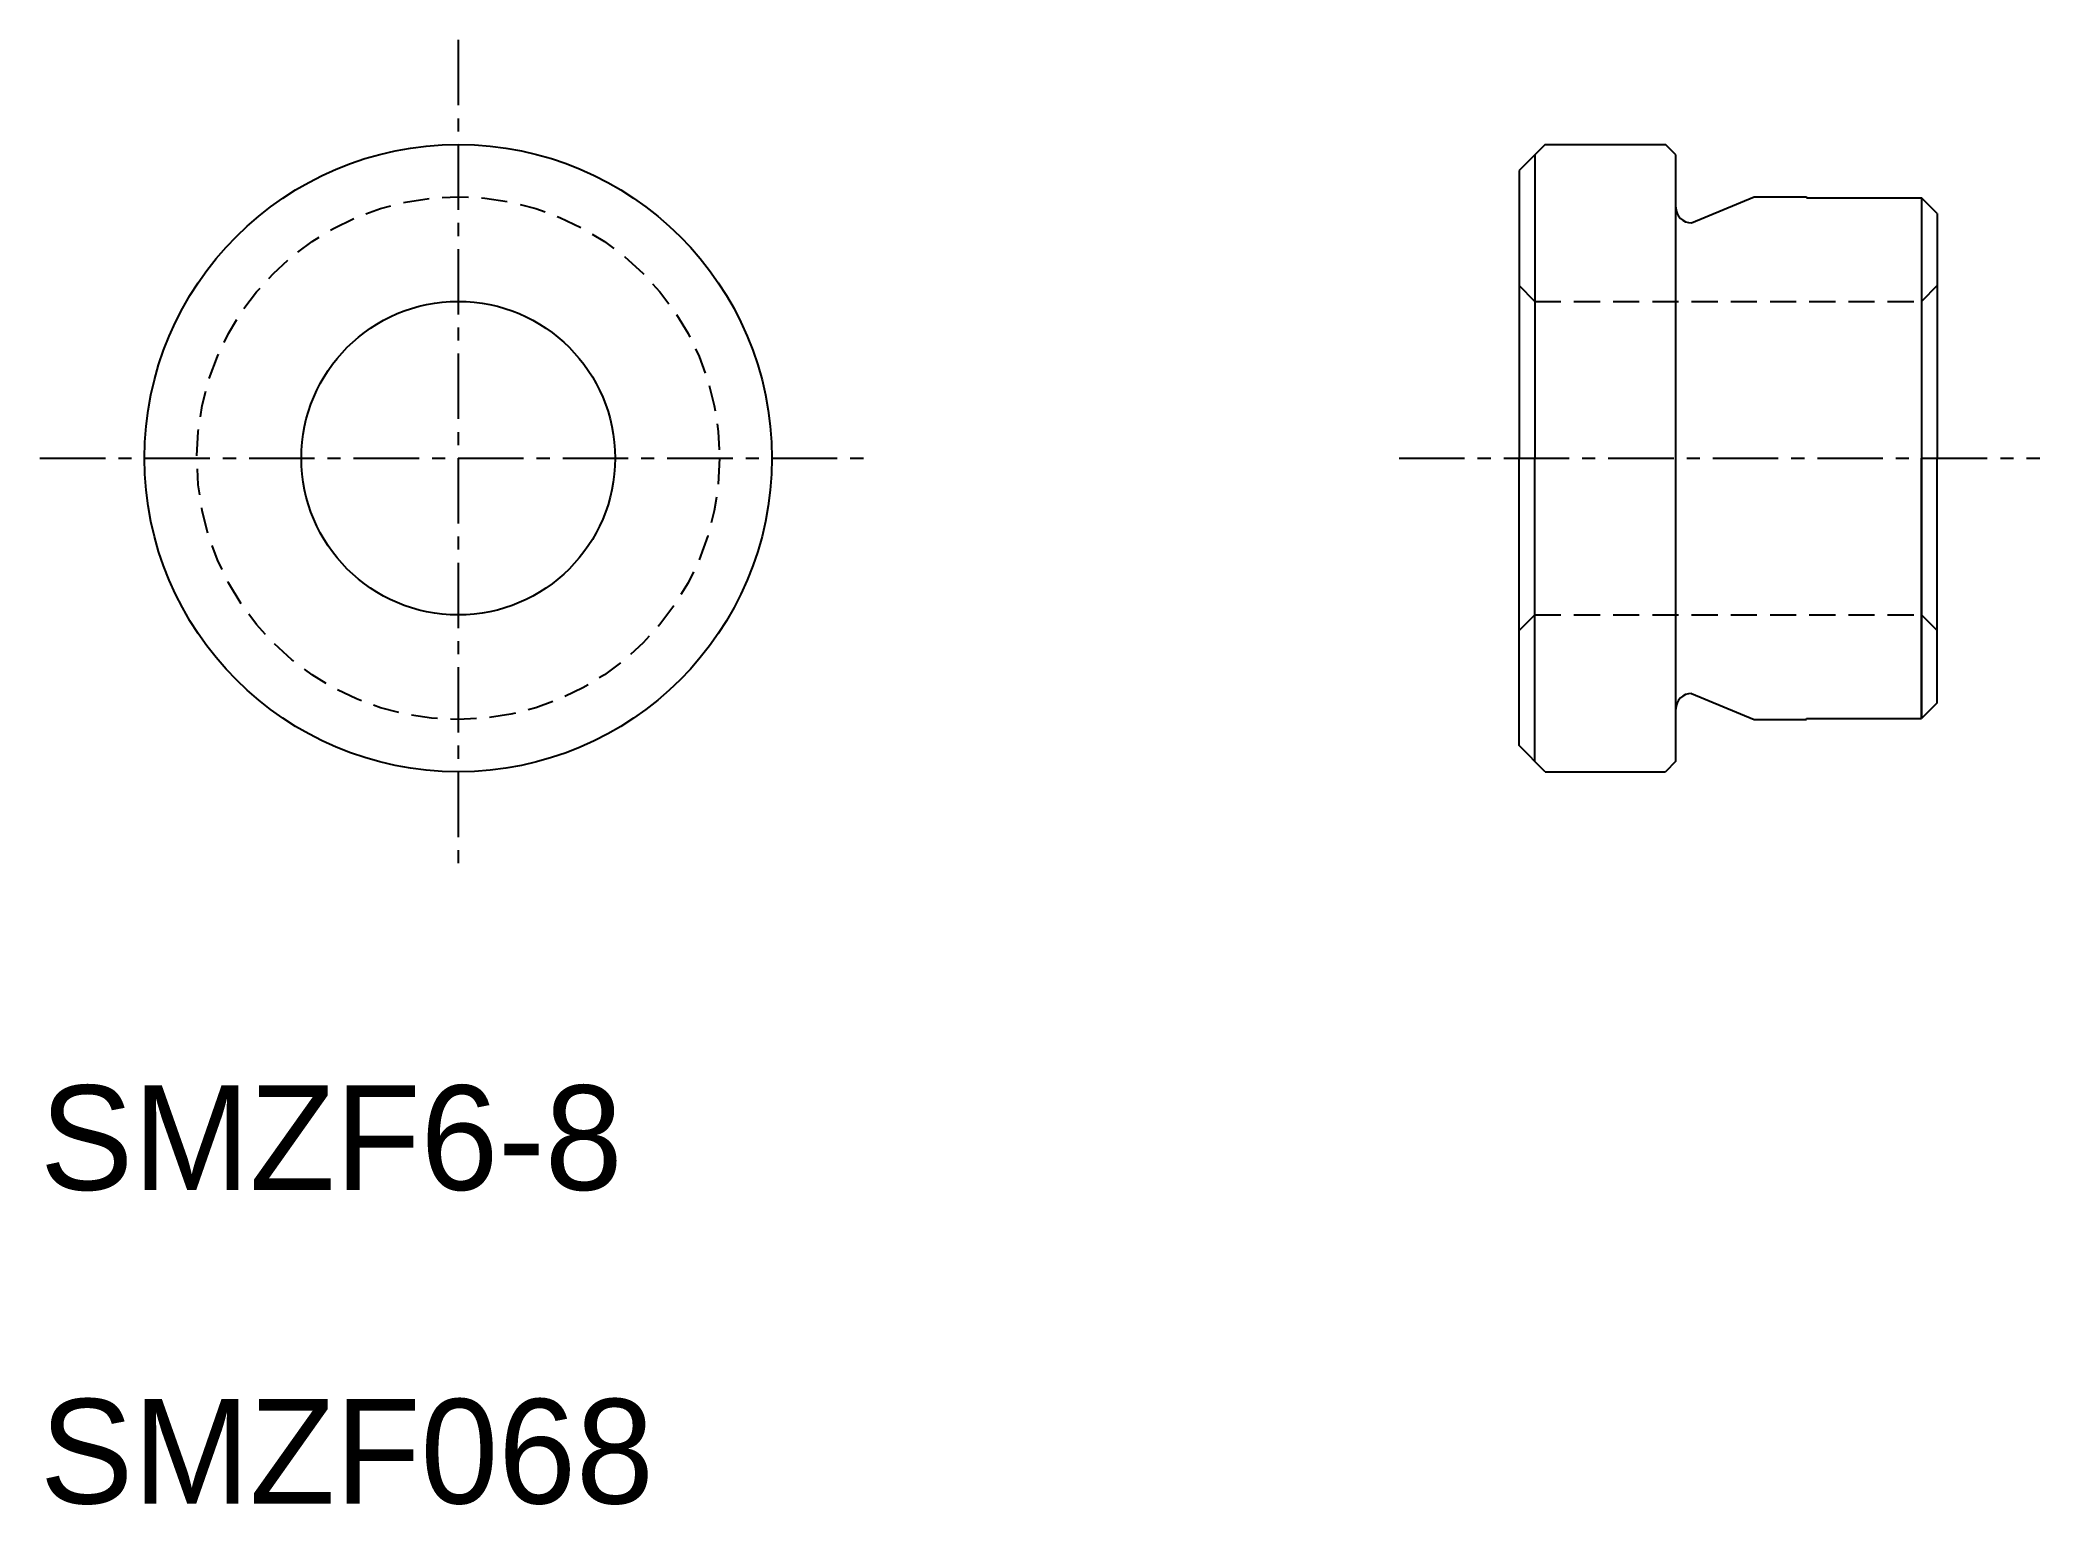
# Model space of a CAD drawing. Extents: x 10 to 48.3, y 10 to 38.
import ezdxf

# ---------------------------------------------------------------- set-up
doc = ezdxf.new("R2010")
doc.units = 0
doc.linetypes.add('CENTER', pattern=[2, 1.25, -0.25, 0.25, -0.25])
doc.linetypes.add('DASHED', pattern=[0.75, 0.5, -0.25])
doc.layers.get('0').update_dxf_attribs({"linetype": 'CONTINUOUS'})
doc.layers.add('CENTER', color=1, linetype='CENTER')

msp = doc.modelspace()

# ---------------------------------------------------------------- linework, layer by layer
at = {"color": 7, "linetype": 'CONTINUOUS'}
for p, q in [((38.793, 36), (38.293, 35.5)), ((38.793, 36), (41.093, 36)), ((41.293, 35.8), (41.093, 36)), ((38.593, 35.8), (38.593, 30)), ((41.293, 24.2), (41.293, 35.8)), ((38.293, 35.5), (38.293, 33.3)), ((41.593, 34.5), (42.793, 35)), ((42.793, 35), (43.793, 35)), ((42.793, 35), (43.793, 35)), ((43.793, 35), (43.793, 34.98)), ((43.793, 34.98), (45.993, 34.98)), ((45.993, 34.98), (45.993, 25.02)), ((46.293, 34.68), (45.993, 34.98)), ((46.293, 34.68), (46.293, 33.3)), ((38.293, 33.3), (38.293, 30)), ((46.293, 33.3), (46.293, 30)), ((38.293, 26.7), (38.293, 30)), ((38.293, 30), (38.293, 30)), ((38.293, 30), (38.293, 30)), ((38.593, 24.2), (38.593, 30)), ((45.993, 25.02), (45.993, 30)), ((46.293, 26.7), (46.293, 30)), ((38.293, 24.5), (38.293, 26.7)), ((46.293, 25.32), (46.293, 26.7)), ((41.593, 25.5), (42.793, 25)), ((46.293, 25.32), (45.993, 25.02)), ((42.793, 25), (43.793, 25)), ((42.793, 25), (43.793, 25)), ((43.793, 25.02), (45.993, 25.02)), ((43.793, 25), (43.793, 25.02)), ((38.793, 24), (38.293, 24.5)), ((41.293, 24.2), (41.093, 24)), ((38.793, 24), (41.093, 24))]:
    msp.add_line(p, q, dxfattribs=at)
at = {"color": 3, "linetype": 'DASHED'}
for p, q in [((38.593, 33), (38.293, 33.3)), ((46.293, 33.3), (45.993, 33)), ((38.593, 33), (45.993, 33)), ((38.593, 27), (38.293, 26.7)), ((38.593, 27), (45.993, 27)), ((46.293, 26.7), (45.993, 27))]:
    msp.add_line(p, q, dxfattribs=at)
at = {"color": 7, "linetype": 'CONTINUOUS'}
for radius in [6, 3]:
    msp.add_circle((18, 30), radius, dxfattribs=at)
at = {"color": 3, "linetype": 'DASHED'}
msp.add_circle((18, 30), 5, dxfattribs=at)
at = {"color": 7, "linetype": 'CONTINUOUS'}
for centre, start, end in [((41.593, 34.8), 180, 270), ((41.593, 25.2), 90, 180)]:
    msp.add_arc(centre, 0.3, start, end, dxfattribs=at)
at = {"layer": 'CENTER', "color": 1, "linetype": 'CENTER'}
for p, q in [((18, 38), (18, 22)), ((10, 30), (26, 30)), ((36, 30), (48.257, 30))]:
    msp.add_line(p, q, dxfattribs=at)

# ---------------------------------------------------------------- texts
at = {"color": 7, "linetype": 'CONTINUOUS'}
for s, p in [('SMZF6-8', (10, 16)), ('SMZF068', (10, 10))]:
    msp.add_text(s, height=2, dxfattribs=at).set_placement(p)

doc.saveas('drawing.dxf')
